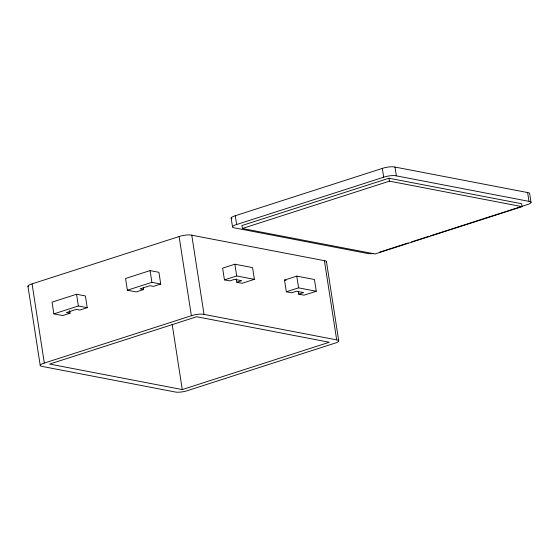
<?xml version="1.0" encoding="UTF-8"?>
<svg xmlns="http://www.w3.org/2000/svg" width="559" height="559" viewBox="0 0 559 559"><rect width="100%" height="100%" fill="white"/><g stroke="black" fill="none" stroke-linecap="round" stroke-linejoin="round"><path stroke-width="0.84" d="M231.901 218.814A8.406 2.005 -8.8 0 1 235.269 215.732L382.321 168.406A8.406 2.005 -8.8 0 1 394.975 167.057L527.619 192.555A8.406 2.005 -8.8 0 1 529.687 193.617L531.05 202.421M28.271 286.725A8.406 2.005 -8.8 0 1 32.066 283.867L179.111 236.541A8.406 2.005 -8.8 0 1 191.772 235.192L324.416 260.69A8.406 2.005 -8.8 0 1 326.093 262.395M373.077 253.534A8.406 2.005 -8.8 0 1 367.228 253.409L234.584 227.918A8.406 2.005 -8.8 0 1 236.632 224.529L383.684 177.203A8.406 2.005 -8.8 0 1 396.338 175.861L528.982 201.359L527.619 192.555M388.987 178.223L241.935 225.55L242.389 228.484L375.033 253.975L522.085 206.655L521.631 203.721L388.987 178.223L389.441 181.158L522.085 206.655M242.389 228.484L389.441 181.158M70.057 313.208L66.514 312.53L76.317 309.372L79.86 310.049L87.211 307.688L85.394 295.956L76.548 294.258L52.043 302.139L53.86 313.872L62.699 315.576L70.057 313.208L69.665 310.692M143.579 289.548L140.043 288.863L149.847 285.712L153.383 286.39L160.733 284.028L158.917 272.296L150.078 270.591L125.565 278.48L127.382 290.212L136.228 291.91L143.579 289.548L143.321 287.871M53.86 313.872L78.365 305.99L87.211 307.688M127.382 290.212L151.894 282.323L160.733 284.028M236.813 282.267L242.117 283.287L254.373 279.346L252.556 267.614L234.871 264.211L222.615 268.159L224.432 279.891L229.735 280.911L234.64 279.332L241.712 280.695L236.813 282.267L236.289 278.92M224.432 279.891L236.688 275.95L254.373 279.346M298.709 294.167L303.614 292.588L296.536 291.232L291.637 292.811L286.334 291.791L284.517 280.059L296.766 276.111L314.451 279.514L316.268 291.246L304.019 295.187L298.709 294.167L298.324 291.651M379.889 252.067L408.133 242.976M411.459 241.907L428.9 236.289M430.563 235.758L505.336 211.693M506.999 211.155L526.934 204.741A8.406 2.005 -8.8 0 0 528.982 201.359M336.672 339.886A8.406 2.005 -8.8 0 1 334.631 343.268L187.579 390.594A8.406 2.005 -8.8 0 1 174.918 391.943L42.274 366.445A8.406 2.005 -8.8 0 1 44.322 363.057L191.374 315.737A8.406 2.005 -8.8 0 1 204.035 314.389L336.672 339.886L324.416 260.69M286.334 291.791L298.583 287.843L316.268 291.246M182.269 389.574L329.321 342.248L196.677 316.757L49.625 364.077L182.269 389.574L172.144 324.15M284.517 280.059L286.033 280.345M394.975 167.057L396.338 175.861M382.321 168.406L383.684 177.203M326.484 261.752L338.74 340.948M296.766 276.111L298.583 287.843M235.269 215.732L236.632 224.529M231.153 218.052L232.516 226.849M234.871 264.211L236.688 275.95M191.772 235.192L204.035 314.389M179.111 236.541L191.374 315.737M150.078 270.591L151.894 282.323M76.548 294.258L78.365 305.99M32.066 283.867L44.322 363.057M27.95 286.187L40.213 365.383"/></g></svg>
